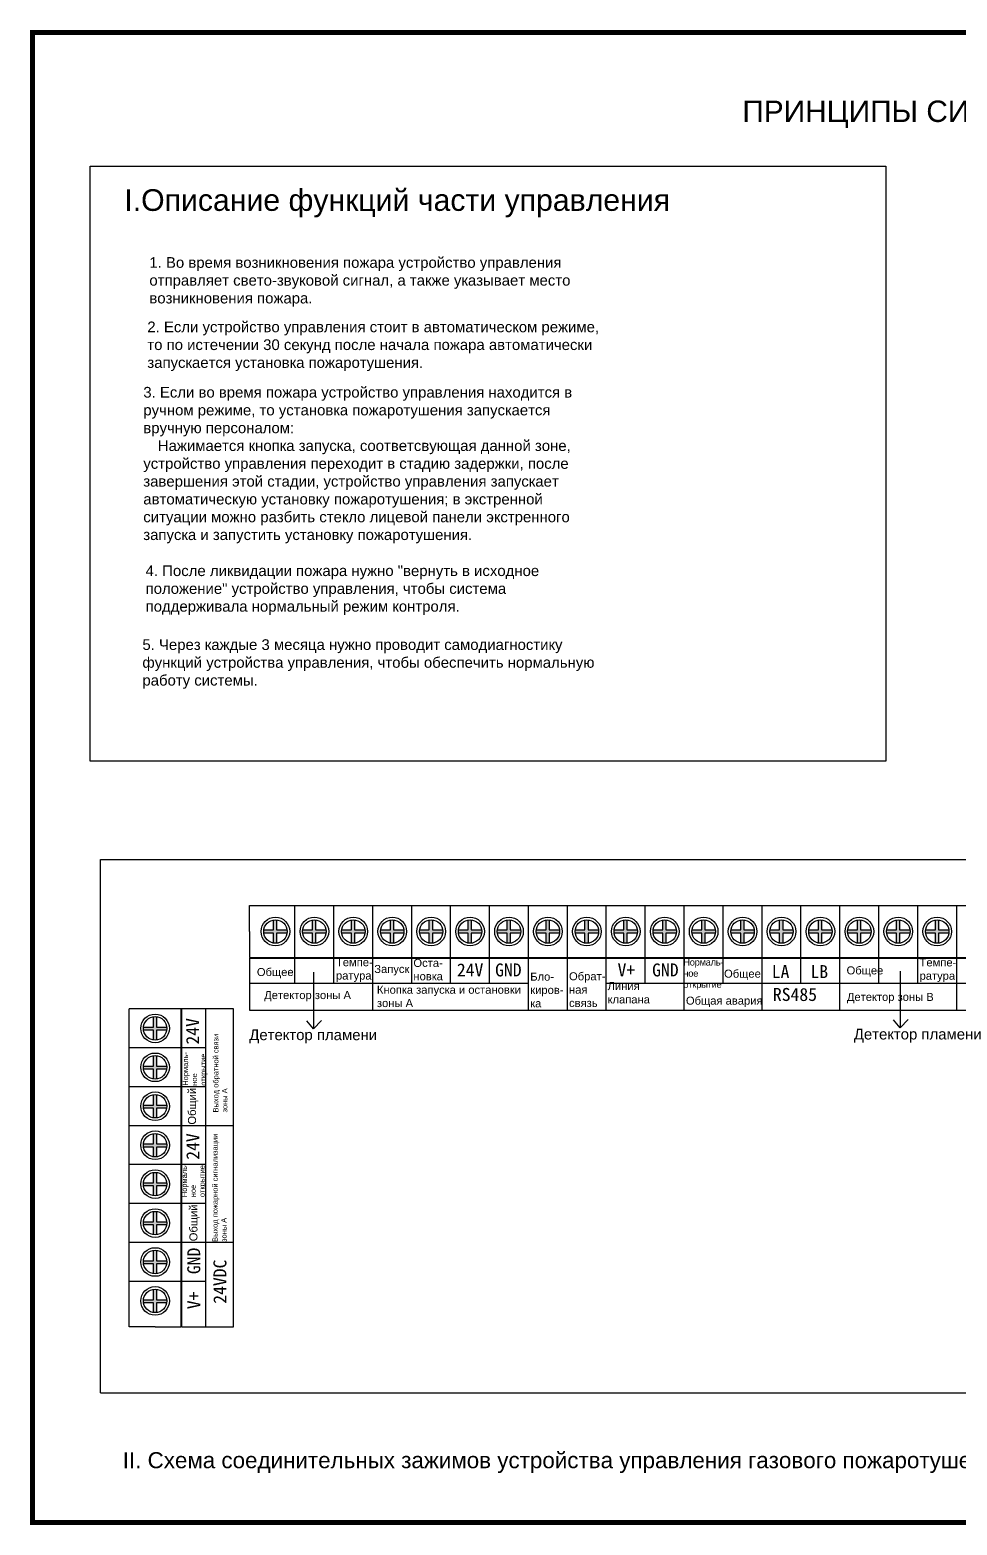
# Model space of a CAD drawing. Extents: x 48388 to 147340, y 33806 to 122092.
# Drawn here: x 111165 to 114638, y 61170 to 66768 of the extents above; entities that cross this region are included whole.
import ezdxf

# ---------------------------------------------------------------- set-up
doc = ezdxf.new("R2010")
doc.units = 0
doc.header["$LTSCALE"] = 1000
doc.header["$MEASUREMENT"] = 0
doc.layers.get('0').update_dxf_attribs({"linetype": 'CONTINUOUS'})
doc.styles.get("Standard").update_dxf_attribs({"font": 'GBENOR', "bigfont": 'GBCBIG'})

msp = doc.modelspace()

# ---------------------------------------------------------------- hatches: boundary and pattern name
for points in [[(112128.5, 63398.1), (112089.4, 63398.1), (112089.4, 63436.1, 0.065158), (112078, 63435.7), (112078, 63398.1), (112041.4, 63398.1, 0.032725), (112041.1, 63392.4, 0.032337), (112041.4, 63386.7), (112078, 63386.7), (112078, 63349, 0.065158), (112089.4, 63348.7), (112089.4, 63386.7), (112128.5, 63386.7, 0.032337), (112128.9, 63392.4, 0.032725)], [(112274.3, 63398.1), (112235.2, 63398.1), (112235.2, 63436.1, 0.065158), (112223.8, 63435.7), (112223.8, 63398.1), (112187.2, 63398.1, 0.032725), (112186.9, 63392.4, 0.032337), (112187.2, 63386.7), (112223.8, 63386.7), (112223.8, 63349, 0.065158), (112235.2, 63348.7), (112235.2, 63386.7), (112274.3, 63386.7, 0.032337), (112274.7, 63392.4, 0.032725)], [(112420.1, 63398.1), (112381, 63398.1), (112381, 63436.1, 0.065158), (112369.6, 63435.7), (112369.6, 63398.1), (112333, 63398.1, 0.032725), (112332.7, 63392.4, 0.032337), (112333, 63386.7), (112369.6, 63386.7), (112369.6, 63349, 0.065158), (112381, 63348.7), (112381, 63386.7), (112420.1, 63386.7, 0.032337), (112420.5, 63392.4, 0.032725)], [(112565.9, 63398.1), (112526.8, 63398.1), (112526.8, 63436.1, 0.065158), (112515.4, 63435.7), (112515.4, 63398.1), (112478.8, 63398.1, 0.032725), (112478.5, 63392.4, 0.032337), (112478.8, 63386.7), (112515.4, 63386.7), (112515.4, 63349, 0.065158), (112526.8, 63348.7), (112526.8, 63386.7), (112565.9, 63386.7, 0.032337), (112566.3, 63392.4, 0.032725)], [(112711.7, 63398.1), (112672.6, 63398.1), (112672.6, 63436.1, 0.065158), (112661.2, 63435.7), (112661.2, 63398.1), (112624.6, 63398.1, 0.032725), (112624.3, 63392.4, 0.032337), (112624.6, 63386.7), (112661.2, 63386.7), (112661.2, 63349, 0.065158), (112672.6, 63348.7), (112672.6, 63386.7), (112711.7, 63386.7, 0.032337), (112712.1, 63392.4, 0.032725)], [(112857.5, 63398.1), (112818.4, 63398.1), (112818.4, 63436.1, 0.065158), (112807, 63435.7), (112807, 63398.1), (112770.4, 63398.1, 0.032725), (112770.1, 63392.4, 0.032337), (112770.4, 63386.7), (112807, 63386.7), (112807, 63349, 0.065158), (112818.4, 63348.7), (112818.4, 63386.7), (112857.5, 63386.7, 0.032337), (112857.9, 63392.4, 0.032725)], [(113003.3, 63398.1), (112964.2, 63398.1), (112964.2, 63436.1, 0.065158), (112952.8, 63435.7), (112952.8, 63398.1), (112916.2, 63398.1, 0.032725), (112915.9, 63392.4, 0.032337), (112916.2, 63386.7), (112952.8, 63386.7), (112952.8, 63349, 0.065158), (112964.2, 63348.7), (112964.2, 63386.7), (113003.3, 63386.7, 0.032337), (113003.7, 63392.4, 0.032725)], [(113149.1, 63398.1), (113110, 63398.1), (113110, 63436.1, 0.065158), (113098.6, 63435.7), (113098.6, 63398.1), (113062, 63398.1, 0.032725), (113061.7, 63392.4, 0.032337), (113062, 63386.7), (113098.6, 63386.7), (113098.6, 63349, 0.065158), (113110, 63348.7), (113110, 63386.7), (113149.1, 63386.7, 0.032337), (113149.5, 63392.4, 0.032725)], [(113294.9, 63398.1), (113255.8, 63398.1), (113255.8, 63436.1, 0.065158), (113244.4, 63435.7), (113244.4, 63398.1), (113207.8, 63398.1, 0.032725), (113207.5, 63392.4, 0.032337), (113207.8, 63386.7), (113244.4, 63386.7), (113244.4, 63349, 0.065158), (113255.8, 63348.7), (113255.8, 63386.7), (113294.9, 63386.7, 0.032337), (113295.3, 63392.4, 0.032725)], [(113440.7, 63398.1), (113401.6, 63398.1), (113401.6, 63436.1, 0.065158), (113390.2, 63435.7), (113390.2, 63398.1), (113353.6, 63398.1, 0.032725), (113353.3, 63392.4, 0.032337), (113353.6, 63386.7), (113390.2, 63386.7), (113390.2, 63349, 0.065158), (113401.6, 63348.7), (113401.6, 63386.7), (113440.7, 63386.7, 0.032337), (113441.1, 63392.4, 0.032725)], [(113586.5, 63398.1), (113547.4, 63398.1), (113547.4, 63436.1, 0.065158), (113536, 63435.7), (113536, 63398.1), (113499.4, 63398.1, 0.032725), (113499.1, 63392.4, 0.032337), (113499.4, 63386.7), (113536, 63386.7), (113536, 63349, 0.065158), (113547.4, 63348.7), (113547.4, 63386.7), (113586.5, 63386.7, 0.032337), (113586.9, 63392.4, 0.032725)], [(113732.3, 63398.1), (113693.2, 63398.1), (113693.2, 63436.1, 0.065158), (113681.8, 63435.7), (113681.8, 63398.1), (113645.2, 63398.1, 0.032725), (113644.9, 63392.4, 0.032337), (113645.2, 63386.7), (113681.8, 63386.7), (113681.8, 63349, 0.065158), (113693.2, 63348.7), (113693.2, 63386.7), (113732.3, 63386.7, 0.032337), (113732.7, 63392.4, 0.032725)], [(113878.1, 63398.1), (113839, 63398.1), (113839, 63436.1, 0.065158), (113827.6, 63435.7), (113827.6, 63398.1), (113791, 63398.1, 0.032725), (113790.7, 63392.4, 0.032337), (113791, 63386.7), (113827.6, 63386.7), (113827.6, 63349, 0.065158), (113839, 63348.7), (113839, 63386.7), (113878.1, 63386.7, 0.032337), (113878.5, 63392.4, 0.032725)], [(114023.9, 63398.1), (113984.8, 63398.1), (113984.8, 63436.1, 0.065158), (113973.4, 63435.7), (113973.4, 63398.1), (113936.8, 63398.1, 0.032725), (113936.5, 63392.4, 0.032337), (113936.8, 63386.7), (113973.4, 63386.7), (113973.4, 63349, 0.065158), (113984.8, 63348.7), (113984.8, 63386.7), (114023.9, 63386.7, 0.032337), (114024.3, 63392.4, 0.032725)], [(114169.7, 63398.1), (114130.6, 63398.1), (114130.6, 63436.1, 0.065158), (114119.2, 63435.7), (114119.2, 63398.1), (114082.6, 63398.1, 0.032725), (114082.3, 63392.4, 0.032337), (114082.6, 63386.7), (114119.2, 63386.7), (114119.2, 63349, 0.065158), (114130.6, 63348.7), (114130.6, 63386.7), (114169.7, 63386.7, 0.032337), (114170.1, 63392.4, 0.032725)], [(114315.5, 63398.1), (114276.4, 63398.1), (114276.4, 63436.1, 0.065158), (114265, 63435.7), (114265, 63398.1), (114228.4, 63398.1, 0.032725), (114228.1, 63392.4, 0.032337), (114228.4, 63386.7), (114265, 63386.7), (114265, 63349, 0.065158), (114276.4, 63348.7), (114276.4, 63386.7), (114315.5, 63386.7, 0.032337), (114315.9, 63392.4, 0.032725)], [(114461.3, 63398.1), (114422.2, 63398.1), (114422.2, 63436.1, 0.065158), (114410.8, 63435.7), (114410.8, 63398.1), (114374.2, 63398.1, 0.032725), (114373.9, 63392.4, 0.032337), (114374.2, 63386.7), (114410.8, 63386.7), (114410.8, 63349, 0.065158), (114422.2, 63348.7), (114422.2, 63386.7), (114461.3, 63386.7, 0.032337), (114461.7, 63392.4, 0.032725)], [(114607.1, 63398.1), (114568, 63398.1), (114568, 63436.1, 0.065158), (114556.6, 63435.7), (114556.6, 63398.1), (114520, 63398.1, 0.032725), (114519.7, 63392.4, 0.032337), (114520, 63386.7), (114556.6, 63386.7), (114556.6, 63349, 0.065158), (114568, 63348.7), (114568, 63386.7), (114607.1, 63386.7, 0.032337), (114607.5, 63392.4, 0.032725)], [(111628.6, 63034.2), (111590.6, 63034.2, 0.02528), (111590.4, 63029.7, 0.039813), (111590.9, 63022.8), (111628.6, 63022.8), (111628.6, 62986.2, 0.065131), (111640, 62986.2), (111640, 63022.8), (111677.7, 63022.8, 0.039813), (111678.2, 63029.7, 0.02528), (111678, 63034.2), (111640, 63034.2), (111640, 63073.3, 0.065131), (111628.6, 63073.3)], [(111628.6, 62888.4), (111590.6, 62888.4, 0.02528), (111590.4, 62883.9, 0.039813), (111590.9, 62877), (111628.6, 62877), (111628.6, 62840.4, 0.065131), (111640, 62840.4), (111640, 62877), (111677.7, 62877, 0.039813), (111678.2, 62883.9, 0.02528), (111678, 62888.4), (111640, 62888.4), (111640, 62927.5, 0.065131), (111628.6, 62927.5)], [(111628.6, 62742.6), (111590.6, 62742.6, 0.02528), (111590.4, 62738.1, 0.039813), (111590.9, 62731.2), (111628.6, 62731.2), (111628.6, 62694.6, 0.065131), (111640, 62694.6), (111640, 62731.2), (111677.7, 62731.2, 0.039813), (111678.2, 62738.1, 0.02528), (111678, 62742.6), (111640, 62742.6), (111640, 62781.7, 0.065131), (111628.6, 62781.7)], [(111628.6, 62596.8), (111590.6, 62596.8, 0.02528), (111590.4, 62592.3, 0.039813), (111590.9, 62585.4), (111628.6, 62585.4), (111628.6, 62548.8, 0.065131), (111640, 62548.8), (111640, 62585.4), (111677.7, 62585.4, 0.039813), (111678.2, 62592.3, 0.02528), (111678, 62596.8), (111640, 62596.8), (111640, 62635.9, 0.065131), (111628.6, 62635.9)], [(111628.6, 62451), (111590.6, 62451, 0.02528), (111590.4, 62446.5, 0.039813), (111590.9, 62439.6), (111628.6, 62439.6), (111628.6, 62403, 0.065131), (111640, 62403), (111640, 62439.6), (111677.7, 62439.6, 0.039813), (111678.2, 62446.5, 0.02528), (111678, 62451), (111640, 62451), (111640, 62490.1, 0.065131), (111628.6, 62490.1)], [(111628.6, 62305.2), (111590.6, 62305.2, 0.02528), (111590.4, 62300.7, 0.039813), (111590.9, 62293.8), (111628.6, 62293.8), (111628.6, 62257.2, 0.065131), (111640, 62257.2), (111640, 62293.8), (111677.7, 62293.8, 0.039813), (111678.2, 62300.7, 0.02528), (111678, 62305.2), (111640, 62305.2), (111640, 62344.3, 0.065131), (111628.6, 62344.3)], [(111628.6, 62159.4), (111590.6, 62159.4, 0.02528), (111590.4, 62154.9, 0.039813), (111590.9, 62148), (111628.6, 62148), (111628.6, 62111.4, 0.065131), (111640, 62111.4), (111640, 62148), (111677.7, 62148, 0.039813), (111678.2, 62154.9, 0.02528), (111678, 62159.4), (111640, 62159.4), (111640, 62198.5, 0.065131), (111628.6, 62198.5)], [(111628.6, 62013.6), (111590.6, 62013.6, 0.02528), (111590.4, 62009.1, 0.039813), (111590.9, 62002.2), (111628.6, 62002.2), (111628.6, 61965.6, 0.065131), (111640, 61965.6), (111640, 62002.2), (111677.7, 62002.2, 0.039813), (111678.2, 62009.1, 0.02528), (111678, 62013.6), (111640, 62013.6), (111640, 62052.7, 0.065131), (111628.6, 62052.7)]]:
    msp.add_hatch(color=256).paths.add_polyline_path(points)

# ---------------------------------------------------------------- linework, layer by layer
for p, q in [((111987.8, 63489.6), (115827.2, 63489.6)), ((111987.8, 63441), (111987.8, 63489.6)), ((112157.9, 63198.5), (112157.9, 63489.6)), ((112303.7, 63198.5), (112303.7, 63489.6)), ((112449.5, 63098.3), (112449.5, 63489.6)), ((112595.3, 63198.5), (112595.3, 63489.6)), ((112741.1, 63198.5), (112741.1, 63489.6)), ((112886.9, 63198.5), (112886.9, 63489.6)), ((113032.7, 63098.3), (113032.7, 63489.6)), ((113178.5, 63098.3), (113178.5, 63489.6)), ((113324.3, 63098.3), (113324.3, 63489.6)), ((113470.1, 63198.5), (113470.1, 63489.6)), ((113615.9, 63098.3), (113615.9, 63489.6)), ((113761.7, 63198.5), (113761.7, 63489.6)), ((113907.5, 63098.3), (113907.5, 63489.6)), ((114053.3, 63198.5), (114053.3, 63489.6)), ((114199.1, 63098.3), (114199.1, 63489.6)), ((114344.9, 63295.2), (114344.9, 63489.6)), ((114344.9, 63198.5), (114344.9, 63489.6)), ((114490.7, 63295.2), (114490.7, 63489.6)), ((114490.7, 63198.5), (114490.7, 63489.6)), ((114636.5, 63295.2), (114636.5, 63489.6)), ((114636.5, 63098.3), (114636.5, 63489.6)), ((111987.8, 63392.4), (111987.8, 63441)), ((111987.8, 63392.4), (111987.8, 63295.2)), ((111987.8, 63295.2), (115827.2, 63295.2)), ((111987.8, 63292.7), (115827.2, 63292.7)), ((111987.8, 63292.7), (111987.8, 63098.3)), ((112227.3, 63240.5), (112227.3, 63027.7)), ((114424.6, 63244.2), (114424.6, 63031.4)), ((111987.8, 63198.5), (113032.7, 63198.5)), ((113324.3, 63198.5), (115827.2, 63198.5)), ((111537.1, 61911.9), (111537.1, 63102.6)), ((111928.3, 63102.6), (111537.1, 63102.6)), ((111731.5, 61911.9), (111731.5, 63102.6)), ((111733.9, 61911.9), (111733.9, 63102.6)), ((111824.8, 61911.9), (111824.8, 63102.6)), ((111928.3, 61911.9), (111928.3, 63102.6)), ((111987.8, 63098.3), (115827.2, 63098.3)), ((112227.3, 63027.7), (112202.2, 63058.4)), ((112227.3, 63027.7), (112256.9, 63059.5)), ((114424.6, 63031.4), (114399.6, 63062.2)), ((114424.6, 63031.4), (114454.2, 63063.3)), ((111824.8, 62956.8), (111537.1, 62956.8)), ((111824.8, 62811), (111537.1, 62811)), ((111928.3, 62665.2), (111537.1, 62665.2)), ((111824.8, 62519.4), (111537.1, 62519.4)), ((111824.8, 62373.6), (111537.1, 62373.6)), ((111928.3, 62227.8), (111537.1, 62227.8)), ((111824.8, 62082), (111537.1, 62082)), ((111585.7, 61911.9), (111537.1, 61911.9)), ((111634.3, 61911.9), (111585.7, 61911.9)), ((111634.3, 61911.9), (111731.5, 61911.9)), ((111733.9, 61911.9), (111928.3, 61911.9)), ((111429.4, 61665.3), (116369.5, 61665.3))]:
    msp.add_line(p, q)
at = {"const_width": 19.4}
msp.add_lwpolyline([(111175, 61179.5), (118756.6, 61179.5), (118756.6, 66758.8), (111175, 66758.8)], close=True, dxfattribs=at)
msp.add_lwpolyline([(111390.9, 66258.4), (114370.9, 66258.4), (114370.9, 64030.8), (111390.9, 64030.8)], close=True)
for points in [[(111429.4, 61665.3), (111429.4, 63662.5), (116369.5, 63662.5), (116369.5, 61665.3)], [(112078, 63398.1), (112078, 63435.7)], [(112089.4, 63436.1), (112089.4, 63398.1)], [(112223.8, 63398.1), (112223.8, 63435.7)], [(112235.2, 63436.1), (112235.2, 63398.1)], [(112369.6, 63398.1), (112369.6, 63435.7)], [(112381, 63436.1), (112381, 63398.1)], [(112515.4, 63398.1), (112515.4, 63435.7)], [(112526.8, 63436.1), (112526.8, 63398.1)], [(112661.2, 63398.1), (112661.2, 63435.7)], [(112672.6, 63436.1), (112672.6, 63398.1)], [(112807, 63398.1), (112807, 63435.7)], [(112818.4, 63436.1), (112818.4, 63398.1)], [(112952.8, 63398.1), (112952.8, 63435.7)], [(112964.2, 63436.1), (112964.2, 63398.1)], [(113098.6, 63398.1), (113098.6, 63435.7)], [(113110, 63436.1), (113110, 63398.1)], [(113244.4, 63398.1), (113244.4, 63435.7)], [(113255.8, 63436.1), (113255.8, 63398.1)], [(113390.2, 63398.1), (113390.2, 63435.7)], [(113401.6, 63436.1), (113401.6, 63398.1)], [(113536, 63398.1), (113536, 63435.7)], [(113547.4, 63436.1), (113547.4, 63398.1)], [(113681.8, 63398.1), (113681.8, 63435.7)], [(113693.2, 63436.1), (113693.2, 63398.1)], [(113827.6, 63398.1), (113827.6, 63435.7)], [(113839, 63436.1), (113839, 63398.1)], [(113973.4, 63398.1), (113973.4, 63435.7)], [(113984.8, 63436.1), (113984.8, 63398.1)], [(114119.2, 63398.1), (114119.2, 63435.7)], [(114130.6, 63436.1), (114130.6, 63398.1)], [(114265, 63398.1), (114265, 63435.7)], [(114276.4, 63436.1), (114276.4, 63398.1)], [(114410.8, 63398.1), (114410.8, 63435.7)], [(114422.2, 63436.1), (114422.2, 63398.1)], [(114556.6, 63398.1), (114556.6, 63435.7)], [(114568, 63436.1), (114568, 63398.1)], [(112041.4, 63398.1), (112078, 63398.1)], [(112078, 63386.7), (112041.4, 63386.7)], [(112078, 63349), (112078, 63386.7)], [(112089.4, 63398.1), (112128.5, 63398.1)], [(112089.4, 63386.7), (112089.4, 63348.7)], [(112128.5, 63386.7), (112089.4, 63386.7)], [(112187.2, 63398.1), (112223.8, 63398.1)], [(112223.8, 63386.7), (112187.2, 63386.7)], [(112223.8, 63349), (112223.8, 63386.7)], [(112235.2, 63398.1), (112274.3, 63398.1)], [(112235.2, 63386.7), (112235.2, 63348.7)], [(112274.3, 63386.7), (112235.2, 63386.7)], [(112333, 63398.1), (112369.6, 63398.1)], [(112369.6, 63386.7), (112333, 63386.7)], [(112369.6, 63349), (112369.6, 63386.7)], [(112381, 63398.1), (112420.1, 63398.1)], [(112381, 63386.7), (112381, 63348.7)], [(112420.1, 63386.7), (112381, 63386.7)], [(112478.8, 63398.1), (112515.4, 63398.1)], [(112515.4, 63386.7), (112478.8, 63386.7)], [(112515.4, 63349), (112515.4, 63386.7)], [(112526.8, 63398.1), (112565.9, 63398.1)], [(112565.9, 63386.7), (112526.8, 63386.7)], [(112526.8, 63386.7), (112526.8, 63348.7)], [(112624.6, 63398.1), (112661.2, 63398.1)], [(112661.2, 63386.7), (112624.6, 63386.7)], [(112661.2, 63349), (112661.2, 63386.7)], [(112672.6, 63398.1), (112711.7, 63398.1)], [(112711.7, 63386.7), (112672.6, 63386.7)], [(112672.6, 63386.7), (112672.6, 63348.7)], [(112770.4, 63398.1), (112807, 63398.1)], [(112807, 63386.7), (112770.4, 63386.7)], [(112807, 63349), (112807, 63386.7)], [(112818.4, 63398.1), (112857.5, 63398.1)], [(112857.5, 63386.7), (112818.4, 63386.7)], [(112818.4, 63386.7), (112818.4, 63348.7)], [(112916.2, 63398.1), (112952.8, 63398.1)], [(112952.8, 63386.7), (112916.2, 63386.7)], [(112952.8, 63349), (112952.8, 63386.7)], [(112964.2, 63398.1), (113003.3, 63398.1)], [(113003.3, 63386.7), (112964.2, 63386.7)], [(112964.2, 63386.7), (112964.2, 63348.7)], [(113062, 63398.1), (113098.6, 63398.1)], [(113098.6, 63386.7), (113062, 63386.7)], [(113098.6, 63349), (113098.6, 63386.7)], [(113110, 63398.1), (113149.1, 63398.1)], [(113110, 63386.7), (113110, 63348.7)], [(113149.1, 63386.7), (113110, 63386.7)], [(113207.8, 63398.1), (113244.4, 63398.1)], [(113244.4, 63386.7), (113207.8, 63386.7)], [(113244.4, 63349), (113244.4, 63386.7)], [(113255.8, 63398.1), (113294.9, 63398.1)], [(113294.9, 63386.7), (113255.8, 63386.7)], [(113255.8, 63386.7), (113255.8, 63348.7)], [(113353.6, 63398.1), (113390.2, 63398.1)], [(113390.2, 63386.7), (113353.6, 63386.7)], [(113390.2, 63349), (113390.2, 63386.7)], [(113401.6, 63398.1), (113440.7, 63398.1)], [(113440.7, 63386.7), (113401.6, 63386.7)], [(113401.6, 63386.7), (113401.6, 63348.7)], [(113499.4, 63398.1), (113536, 63398.1)], [(113536, 63386.7), (113499.4, 63386.7)], [(113536, 63349), (113536, 63386.7)], [(113547.4, 63398.1), (113586.5, 63398.1)], [(113586.5, 63386.7), (113547.4, 63386.7)], [(113547.4, 63386.7), (113547.4, 63348.7)], [(113645.2, 63398.1), (113681.8, 63398.1)], [(113681.8, 63386.7), (113645.2, 63386.7)], [(113681.8, 63349), (113681.8, 63386.7)], [(113693.2, 63398.1), (113732.3, 63398.1)], [(113693.2, 63386.7), (113693.2, 63348.7)], [(113732.3, 63386.7), (113693.2, 63386.7)], [(113791, 63398.1), (113827.6, 63398.1)], [(113827.6, 63386.7), (113791, 63386.7)], [(113827.6, 63349), (113827.6, 63386.7)], [(113839, 63398.1), (113878.1, 63398.1)], [(113878.1, 63386.7), (113839, 63386.7)], [(113839, 63386.7), (113839, 63348.7)], [(113936.8, 63398.1), (113973.4, 63398.1)], [(113973.4, 63386.7), (113936.8, 63386.7)], [(113973.4, 63349), (113973.4, 63386.7)], [(113984.8, 63398.1), (114023.9, 63398.1)], [(113984.8, 63386.7), (113984.8, 63348.7)], [(114023.9, 63386.7), (113984.8, 63386.7)], [(114082.6, 63398.1), (114119.2, 63398.1)], [(114119.2, 63386.7), (114082.6, 63386.7)], [(114119.2, 63349), (114119.2, 63386.7)], [(114130.6, 63398.1), (114169.7, 63398.1)], [(114130.6, 63386.7), (114130.6, 63348.7)], [(114169.7, 63386.7), (114130.6, 63386.7)], [(114228.4, 63398.1), (114265, 63398.1)], [(114265, 63386.7), (114228.4, 63386.7)], [(114265, 63349), (114265, 63386.7)], [(114276.4, 63398.1), (114315.5, 63398.1)], [(114315.5, 63386.7), (114276.4, 63386.7)], [(114276.4, 63386.7), (114276.4, 63348.7)], [(114374.2, 63398.1), (114410.8, 63398.1)], [(114410.8, 63386.7), (114374.2, 63386.7)], [(114410.8, 63349), (114410.8, 63386.7)], [(114422.2, 63398.1), (114461.3, 63398.1)], [(114422.2, 63386.7), (114422.2, 63348.7)], [(114461.3, 63386.7), (114422.2, 63386.7)], [(114520, 63398.1), (114556.6, 63398.1)], [(114556.6, 63386.7), (114520, 63386.7)], [(114556.6, 63349), (114556.6, 63386.7)], [(114568, 63398.1), (114607.1, 63398.1)], [(114607.1, 63386.7), (114568, 63386.7)], [(114568, 63386.7), (114568, 63348.7)], [(111628.6, 63034.2), (111628.6, 63073.3)], [(111640, 63073.3), (111640, 63034.2)], [(111590.6, 63034.2), (111628.6, 63034.2)], [(111628.6, 63022.8), (111590.9, 63022.8)], [(111628.6, 62986.2), (111628.6, 63022.8)], [(111640, 63034.2), (111678, 63034.2)], [(111640, 63022.8), (111640, 62986.2)], [(111677.7, 63022.8), (111640, 63022.8)], [(111590.6, 62888.4), (111628.6, 62888.4)], [(111628.6, 62877), (111590.9, 62877)], [(111628.6, 62888.4), (111628.6, 62927.5)], [(111628.6, 62840.4), (111628.6, 62877)], [(111640, 62927.5), (111640, 62888.4)], [(111640, 62888.4), (111678, 62888.4)], [(111677.7, 62877), (111640, 62877)], [(111640, 62877), (111640, 62840.4)], [(111628.6, 62742.6), (111628.6, 62781.7)], [(111640, 62781.7), (111640, 62742.6)], [(111590.6, 62742.6), (111628.6, 62742.6)], [(111628.6, 62731.2), (111590.9, 62731.2)], [(111628.6, 62694.6), (111628.6, 62731.2)], [(111640, 62742.6), (111678, 62742.6)], [(111677.7, 62731.2), (111640, 62731.2)], [(111640, 62731.2), (111640, 62694.6)], [(111590.6, 62596.8), (111628.6, 62596.8)], [(111628.6, 62596.8), (111628.6, 62635.9)], [(111640, 62635.9), (111640, 62596.8)], [(111640, 62596.8), (111678, 62596.8)], [(111628.6, 62585.4), (111590.9, 62585.4)], [(111628.6, 62548.8), (111628.6, 62585.4)], [(111677.7, 62585.4), (111640, 62585.4)], [(111640, 62585.4), (111640, 62548.8)], [(111628.6, 62451), (111628.6, 62490.1)], [(111640, 62490.1), (111640, 62451)], [(111590.6, 62451), (111628.6, 62451)], [(111628.6, 62439.6), (111590.9, 62439.6)], [(111628.6, 62403), (111628.6, 62439.6)], [(111640, 62451), (111678, 62451)], [(111677.7, 62439.6), (111640, 62439.6)], [(111640, 62439.6), (111640, 62403)], [(111628.6, 62305.2), (111628.6, 62344.3)], [(111640, 62344.3), (111640, 62305.2)], [(111590.6, 62305.2), (111628.6, 62305.2)], [(111628.6, 62293.8), (111590.9, 62293.8)], [(111628.6, 62257.2), (111628.6, 62293.8)], [(111640, 62305.2), (111678, 62305.2)], [(111677.7, 62293.8), (111640, 62293.8)], [(111640, 62293.8), (111640, 62257.2)], [(111590.6, 62159.4), (111628.6, 62159.4)], [(111628.6, 62148), (111590.9, 62148)], [(111628.6, 62159.4), (111628.6, 62198.5)], [(111628.6, 62111.4), (111628.6, 62148)], [(111640, 62198.5), (111640, 62159.4)], [(111640, 62159.4), (111678, 62159.4)], [(111677.7, 62148), (111640, 62148)], [(111640, 62148), (111640, 62111.4)], [(111628.6, 62013.6), (111628.6, 62052.7)], [(111640, 62052.7), (111640, 62013.6)], [(111590.6, 62013.6), (111628.6, 62013.6)], [(111628.6, 62002.2), (111590.9, 62002.2)], [(111628.6, 61965.6), (111628.6, 62002.2)], [(111640, 62013.6), (111678, 62013.6)], [(111677.7, 62002.2), (111640, 62002.2)], [(111640, 62002.2), (111640, 61965.6)]]:
    msp.add_lwpolyline(points)
for centre, radius in [((112085, 63392.4), 53.6), ((112085, 63392.4), 43.9), ((112230.8, 63392.4), 53.6), ((112230.8, 63392.4), 43.9), ((112376.6, 63392.4), 53.6), ((112376.6, 63392.4), 43.9), ((112522.4, 63392.4), 53.6), ((112522.4, 63392.4), 43.9), ((112668.2, 63392.4), 53.6), ((112668.2, 63392.4), 43.9), ((112814, 63392.4), 53.6), ((112814, 63392.4), 43.9), ((112959.8, 63392.4), 53.6), ((112959.8, 63392.4), 43.9), ((113105.6, 63392.4), 53.6), ((113105.6, 63392.4), 43.9), ((113251.4, 63392.4), 53.6), ((113251.4, 63392.4), 43.9), ((113397.2, 63392.4), 53.6), ((113397.2, 63392.4), 43.9), ((113543, 63392.4), 53.6), ((113543, 63392.4), 43.9), ((113688.8, 63392.4), 53.6), ((113688.8, 63392.4), 43.9), ((113834.6, 63392.4), 53.6), ((113834.6, 63392.4), 43.9), ((113980.4, 63392.4), 53.6), ((113980.4, 63392.4), 43.9), ((114126.2, 63392.4), 53.6), ((114126.2, 63392.4), 43.9), ((114272, 63392.4), 53.6), ((114272, 63392.4), 43.9), ((114417.8, 63392.4), 53.6), ((114417.8, 63392.4), 43.9), ((114563.6, 63392.4), 53.6), ((114563.6, 63392.4), 43.9), ((111634.3, 63029.7), 53.6), ((111634.3, 63029.7), 43.9), ((111634.3, 62883.9), 53.6), ((111634.3, 62883.9), 43.9), ((111634.3, 62738.1), 53.6), ((111634.3, 62738.1), 43.9), ((111634.3, 62592.3), 53.6), ((111634.3, 62592.3), 43.9), ((111634.3, 62446.5), 53.6), ((111634.3, 62446.5), 43.9), ((111634.3, 62300.7), 53.6), ((111634.3, 62300.7), 43.9), ((111634.3, 62154.9), 53.6), ((111634.3, 62154.9), 43.9), ((111634.3, 62009.1), 53.6), ((111634.3, 62009.1), 43.9)]:
    msp.add_circle(centre, radius)

# ---------------------------------------------------------------- texts
at = {"attachment_point": 1}
for s, insert, char_height, width in [('{\\fArial|b0|i0|c204|p34;ПРИНЦИПЫ СИСТЕМЫ УПРАВЛЕНИЯ}', (113833.6, 66503.8), 80, 3850.336), ('{\\fArial|b0|i0|c0|p34;I.\\fArial|b0|i0|c204|p34;Описание функций части управления}', (111519.1, 66171.8), 81, 2079.733), ('{\\fArial|b0|i0|c204|p34;1. Во время возникновения пожара устройство управления отправляет свето-звуковой сигнал, а также указывает место возникновения пожара.}', (111612.8, 65917.6), 40, 1698.84), ('{\\fArial|b0|i0|c204|p34;2. Если устройство управления стоит в автоматическом режиме, то по истечении 30 секунд после начала пожара автоматически запускается установка пожаротушения.}', (111605.2, 65676.4), 40, 1687.5), ('{\\fArial|b0|i0|c204|p34;3. Если во время пожара устройство управления находится в ручном режиме, то установка пожаротушения запускается вручную персоналом:\\fSimHei|b0|i0|c134|p2;\\P  \\fArial|b0|i0|c204|p34;Нажимается кнопка запуска, соответсвующая данной зоне, устройство управления переходит в стадию задержки, после завершения этой стадии, устройство управления запускает автоматическую установку пожаротушения; в экстренной ситуации можно разбить стекло лицевой панели экстренного запуска и запустить установку пожаротушения.}', (111590.1, 65431.7), 40, 1698.84), ('{\\fArial|b0|i0|c204|p34;\\H0.74074x;4. После ликвидации пожара нужно "вернуть в исходное положение" устройство управления, чтобы система поддерживала нормальный режим контроля.}', (111598.8, 64763.4), 54, 1698.84), ('{\\fArial|b0|i0|c0|p34;\\H0.74074x;5. \\fArial|b0|i0|c204|p34;Через каждые 3 месяца нужно проводит самодиагностику функций устройства управления, чтобы обеспечить нормальную работу системы.}', (111586.7, 64486.7), 54, 1698.84), ('{\\fArial|b0|i0|c204|p34;Темпе-\\Pратура}', (112311.7, 63292.5), 30, 143.968), ('{\\fArial|b0|i0|c204|p34;Запуск}', (112455.1, 63267.1), 30, 143.968), ('{\\fArial|b0|i0|c204|p34;Оста-\\Pновка}', (112601.7, 63289.8), 30, 143.968), ('{\\f宋体|b0|i0|c134|p54;24V}', (112764.5, 63272.9), 48.6, 141.98), ('{\\f宋体|b0|i0|c134|p54;GND}', (112907.7, 63272.9), 48.6, 141.98), ('{\\f宋体|b0|i0|c134|p54;V+}', (113366.4, 63272.9), 48.6, 141.98), ('{\\f宋体|b0|i0|c134|p54;GND}', (113495.8, 63272.9), 48.6, 141.98), ('{\\fArial|b0|i0|c204|p34;\\T0.95;Нормаль-\\Pное открытие}', (113612.8, 63290), 25, 143.968), ('{\\f宋体|b0|i0|c134|p54;LA}', (113943.9, 63266.5), 48.6, 141.98), ('{\\f宋体|b0|i0|c134|p54;LB}', (114088.8, 63266.5), 48.6, 141.98), ('{\\fArial|b0|i0|c204|p34;Темпе-\\Pратура}', (114497.4, 63291.8), 30, 143.968), ('{\\fArial|b0|i0|c204|p34;\\H0.60876x;Общее}', (112015.4, 63255.7), 49.28, 143.966), ('{\\fArial|b0|i0|c204|p34;Бло-\\Pкиров-\\Pка}', (113039.3, 63238.5), 30, 143.968), ('{\\fArial|b0|i0|c204|p34;Обрат-\\Pная\\Pсвязь}', (113184.6, 63239.8), 30, 143.968), ('{\\fArial|b0|i0|c204|p34;Общее}', (113765.3, 63249.6), 30, 143.968), ('{\\fArial|b0|i0|c204|p34;\\H0.60876x;Общее}', (114224.1, 63261.8), 49.28, 143.966), ('{\\fArial|b0|i0|c204|p34;Детектор зоны А}', (112042.5, 63169.4), 30, 461.549), ('{\\fArial|b0|i0|c204|p34;Кнопка запуска и остановки зоны А}', (112465, 63189.4), 30, 583.099), ('{\\fArial|b0|i0|c204|p34;\\H0.60876x;Линия клапана}', (113329, 63203.1), 49.28, 167.386), ('{\\f宋体|b0|i0|c134|p54;RS485}', (113948.1, 63180.9), 48.6, 204.084), ('{\\fArial|b0|i0|c204|p34;Детектор зоны \\fArial|b0|i0|c0|p34;B}', (114225.2, 63162.5), 30, 461.549), ('{\\fArial|b0|i0|c204|p34;Общая авария}', (113622.4, 63148.6), 30, 424.689), ('{\\fArial|b0|i0|c204|p34;Детектор пламени}', (111987, 63025.6), 40, 590.598), ('{\\fArial|b0|i0|c204|p34;Детектор пламени}', (114251.2, 63028.2), 40, 590.598), ('{\\fArial|b0|i0|c0|p34;\\H0.7174x;II. \\fArial|b0|i0|c204|p34;Схема соединительных зажимов устройства управления газового пожаротушения во 2-ой зоне \\fSimSun|b0|i0|c134|p54;\\H1.3939x;JB-QB-BK2100}', (111513, 61466.4), 83.6352, 4637.904)]:
    msp.add_mtext(s, dxfattribs=dict(at, insert=insert, char_height=char_height, width=width))
at = {"attachment_point": 1, "rotation": 90}
for s, insert, char_height, width in [('{\\f宋体|b0|i0|c134|p54;24V}', (111750.4, 62969.1), 48.6, 141.98), ('{\\fArial|b0|i0|c204|p34;\\H0.40584x;Выход обратной связи\\Pзоны А}', (111851.5, 62714.9), 49.28, 499.595), ('{\\fArial|b0|i0|c204|p34;Нормаль-\\Pное открытие}', (111737.9, 62815), 20, 143.968), ('{\\fArial|b0|i0|c204|p34;Общий}', (111757.5, 62669.2), 30, 143.968), ('{\\f宋体|b0|i0|c134|p54;24V}', (111751.2, 62537.7), 48.6, 141.98), ('{\\fArial|b0|i0|c204|p34;\\H0.40584x;Выход пожарной сигнализации \\Pзоны А}', (111848.7, 62230), 49.28, 499.595), ('{\\fArial|b0|i0|c204|p34;Нормаль-\\Pное открытие}', (111733.5, 62397.6), 20, 143.968), ('{\\fArial|b0|i0|c204|p34;Общий}', (111762.8, 62232.5), 30, 143.968), ('{\\f宋体|b0|i0|c134|p54;GND}', (111754.7, 62109.4), 48.6, 141.98), ('{\\f宋体|b0|i0|c134|p54;24VDC}', (111852.8, 61998.5), 48.6, 171.23), ('{\\f宋体|b0|i0|c134|p54;V+}', (111754.7, 61978.2), 48.6, 141.98)]:
    msp.add_mtext(s, dxfattribs=dict(at, insert=insert, char_height=char_height, width=width))

doc.saveas('drawing.dxf')
